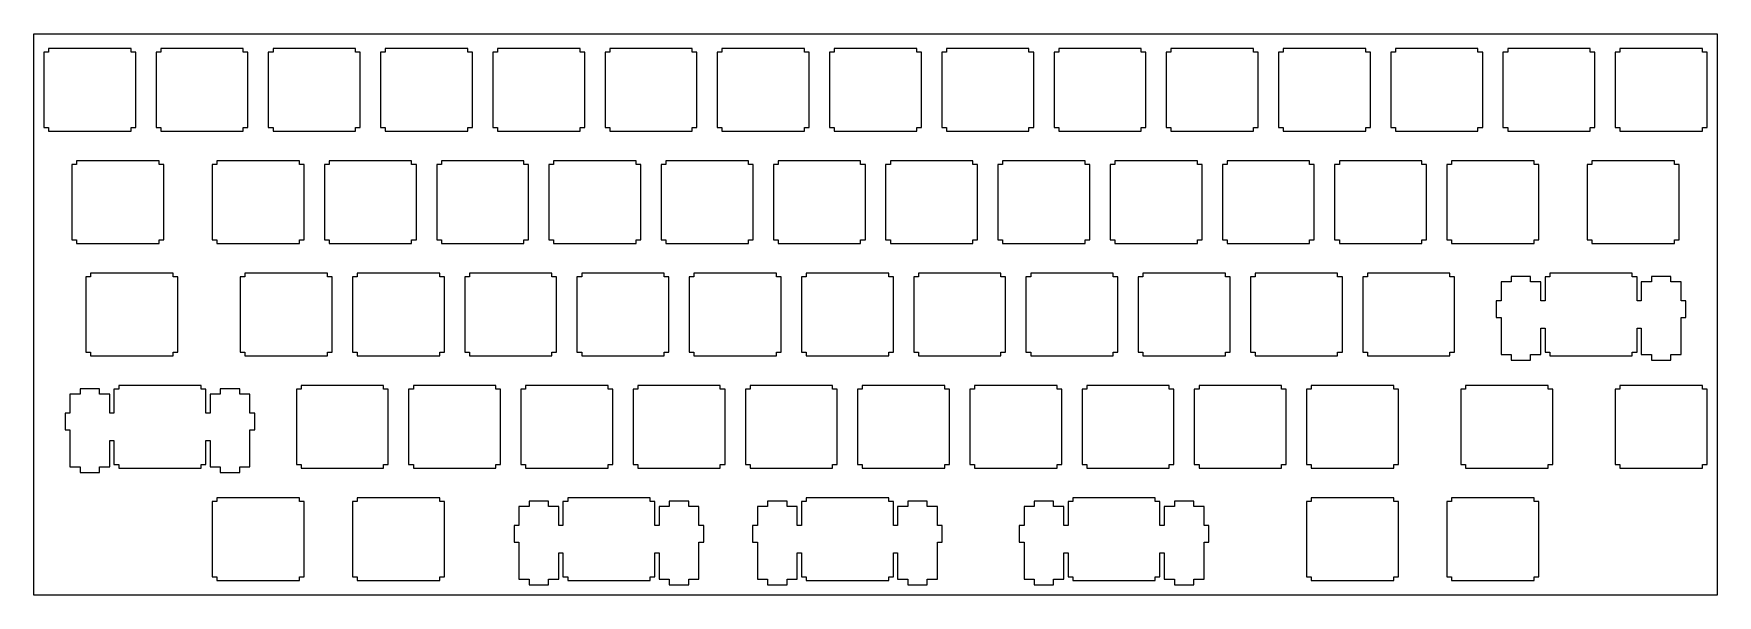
# Model space of a CAD drawing. Extents: x 0 to 286, y 0 to 96.
import ezdxf

# ---------------------------------------------------------------- set-up
doc = ezdxf.new("R2010")
doc.units = 0
doc.layers.get('0').update_dxf_attribs({"linetype": 'CONTINUOUS'})

msp = doc.modelspace()

# ---------------------------------------------------------------- linework, layer by layer
at = {"color": 0}
for p, q in [((0.09508, 95.5075), (285.845, 95.5075)), ((0.09508, 0.25769), (0.09508, 95.5075)), ((285.845, 95.5075), (285.845, 0.25769)), ((2.61965, 92.3837), (1.81901, 92.3837)), ((1.81901, 92.3837), (1.81901, 79.5831)), ((2.61965, 92.9831), (2.61965, 92.3837)), ((16.6192, 92.9831), (2.61965, 92.9831)), ((16.6192, 92.3837), (16.6192, 92.9831)), ((17.4198, 92.3837), (16.6192, 92.3837)), ((17.4198, 79.5831), (17.4198, 92.3837)), ((21.6697, 92.3837), (20.869, 92.3837)), ((20.869, 92.3837), (20.869, 79.5831)), ((21.6697, 92.9831), (21.6697, 92.3837)), ((35.669, 92.9831), (21.6697, 92.9831)), ((35.669, 92.3837), (35.669, 92.9831)), ((36.4698, 92.3837), (35.669, 92.3837)), ((36.4698, 79.5831), (36.4698, 92.3837)), ((40.7197, 92.3837), (39.9189, 92.3837)), ((39.9189, 92.3837), (39.9189, 79.5831)), ((40.7197, 92.9831), (40.7197, 92.3837)), ((54.719, 92.9831), (40.7197, 92.9831)), ((54.719, 92.3837), (54.719, 92.9831)), ((55.5198, 92.3837), (54.719, 92.3837)), ((55.5198, 79.5831), (55.5198, 92.3837)), ((59.7697, 92.3837), (58.9689, 92.3837)), ((58.9689, 92.3837), (58.9689, 79.5831)), ((59.7697, 92.9831), (59.7697, 92.3837)), ((73.769, 92.9831), (59.7697, 92.9831)), ((73.769, 92.3837), (73.769, 92.9831)), ((74.5698, 92.3837), (73.769, 92.3837)), ((74.5698, 79.5831), (74.5698, 92.3837)), ((78.8197, 92.3837), (78.0189, 92.3837)), ((78.0189, 92.3837), (78.0189, 79.5831)), ((78.8197, 92.9831), (78.8197, 92.3837)), ((92.819, 92.9831), (78.8197, 92.9831)), ((92.819, 92.3837), (92.819, 92.9831)), ((93.6184, 92.3837), (92.819, 92.3837)), ((93.6184, 79.5831), (93.6184, 92.3837)), ((97.8683, 92.3837), (97.0689, 92.3837)), ((97.0689, 92.3837), (97.0689, 79.5831)), ((97.8683, 92.9831), (97.8683, 92.3837)), ((111.869, 92.9831), (97.8683, 92.9831)), ((111.869, 92.3837), (111.869, 92.9831)), ((112.668, 92.3837), (111.869, 92.3837)), ((112.668, 79.5831), (112.668, 92.3837)), ((116.918, 92.3837), (116.119, 92.3837)), ((116.119, 92.3837), (116.119, 79.5831)), ((116.918, 92.9831), (116.918, 92.3837)), ((130.919, 92.9831), (116.918, 92.9831)), ((130.919, 92.3837), (130.919, 92.9831)), ((131.72, 92.3837), (130.919, 92.3837)), ((131.72, 79.5831), (131.72, 92.3837)), ((135.97, 92.3837), (135.169, 92.3837)), ((135.169, 92.3837), (135.169, 79.5831)), ((135.97, 92.9831), (135.97, 92.3837)), ((149.969, 92.9831), (135.97, 92.9831)), ((149.969, 92.3837), (149.969, 92.9831)), ((150.77, 92.3837), (149.969, 92.3837)), ((150.77, 79.5831), (150.77, 92.3837)), ((155.02, 92.3837), (154.219, 92.3837)), ((154.219, 92.3837), (154.219, 79.5831)), ((155.02, 92.9831), (155.02, 92.3837)), ((169.019, 92.9831), (155.02, 92.9831)), ((169.019, 92.3837), (169.019, 92.9831)), ((169.82, 92.3837), (169.019, 92.3837)), ((169.82, 79.5831), (169.82, 92.3837)), ((174.07, 92.3837), (173.269, 92.3837)), ((173.269, 92.3837), (173.269, 79.5831)), ((174.07, 92.9831), (174.07, 92.3837)), ((188.069, 92.9831), (174.07, 92.9831)), ((188.069, 92.3837), (188.069, 92.9831)), ((188.87, 92.3837), (188.069, 92.3837)), ((188.87, 79.5831), (188.87, 92.3837)), ((193.12, 92.3837), (192.319, 92.3837)), ((192.319, 92.3837), (192.319, 79.5831)), ((193.12, 92.9831), (193.12, 92.3837)), ((207.119, 92.9831), (193.12, 92.9831)), ((207.119, 92.3837), (207.119, 92.9831)), ((207.92, 92.3837), (207.119, 92.3837)), ((207.92, 79.5831), (207.92, 92.3837)), ((212.17, 92.3837), (211.369, 92.3837)), ((211.369, 92.3837), (211.369, 79.5831)), ((212.17, 92.9831), (212.17, 92.3837)), ((226.169, 92.9831), (212.17, 92.9831)), ((226.169, 92.3837), (226.169, 92.9831)), ((226.97, 92.3837), (226.169, 92.3837)), ((226.97, 79.5831), (226.97, 92.3837)), ((231.22, 92.3837), (230.419, 92.3837)), ((230.419, 92.3837), (230.419, 79.5831)), ((231.22, 92.9831), (231.22, 92.3837)), ((245.219, 92.9831), (231.22, 92.9831)), ((245.219, 92.3837), (245.219, 92.9831)), ((246.02, 92.3837), (245.219, 92.3837)), ((246.02, 79.5831), (246.02, 92.3837)), ((250.27, 92.3837), (249.469, 92.3837)), ((249.469, 92.3837), (249.469, 79.5831)), ((250.27, 92.9831), (250.27, 92.3837)), ((264.269, 92.9831), (250.27, 92.9831)), ((264.269, 92.3837), (264.269, 92.9831)), ((265.07, 92.3837), (264.269, 92.3837)), ((265.07, 79.5831), (265.07, 92.3837)), ((269.32, 92.3837), (268.519, 92.3837)), ((268.519, 92.3837), (268.519, 79.5831)), ((269.32, 92.9831), (269.32, 92.3837)), ((283.319, 92.9831), (269.32, 92.9831)), ((283.319, 92.3837), (283.319, 92.9831)), ((284.12, 92.3837), (283.319, 92.3837)), ((284.12, 79.5831), (284.12, 92.3837)), ((1.81901, 79.5831), (2.61965, 79.5831)), ((2.61965, 79.5831), (2.61965, 78.9838)), ((2.61965, 78.9838), (16.6192, 78.9838)), ((16.6192, 78.9838), (16.6192, 79.5831)), ((16.6192, 79.5831), (17.4198, 79.5831)), ((20.869, 79.5831), (21.6697, 79.5831)), ((21.6697, 79.5831), (21.6697, 78.9838)), ((21.6697, 78.9838), (35.669, 78.9838)), ((35.669, 78.9838), (35.669, 79.5831)), ((35.669, 79.5831), (36.4698, 79.5831)), ((39.9189, 79.5831), (40.7197, 79.5831)), ((40.7197, 79.5831), (40.7197, 78.9838)), ((40.7197, 78.9838), (54.719, 78.9838)), ((54.719, 78.9838), (54.719, 79.5831)), ((54.719, 79.5831), (55.5198, 79.5831)), ((58.9689, 79.5831), (59.7697, 79.5831)), ((59.7697, 79.5831), (59.7697, 78.9838)), ((59.7697, 78.9838), (73.769, 78.9838)), ((73.769, 78.9838), (73.769, 79.5831)), ((73.769, 79.5831), (74.5698, 79.5831)), ((78.0189, 79.5831), (78.8197, 79.5831)), ((78.8197, 79.5831), (78.8197, 78.9838)), ((78.8197, 78.9838), (92.819, 78.9838)), ((92.819, 78.9838), (92.819, 79.5831)), ((92.819, 79.5831), (93.6184, 79.5831)), ((97.0689, 79.5831), (97.8683, 79.5831)), ((97.8683, 79.5831), (97.8683, 78.9838)), ((97.8683, 78.9838), (111.869, 78.9838)), ((111.869, 78.9838), (111.869, 79.5831)), ((111.869, 79.5831), (112.668, 79.5831)), ((116.119, 79.5831), (116.918, 79.5831)), ((116.918, 79.5831), (116.918, 78.9838)), ((116.918, 78.9838), (130.919, 78.9838)), ((130.919, 78.9838), (130.919, 79.5831)), ((130.919, 79.5831), (131.72, 79.5831)), ((135.169, 79.5831), (135.97, 79.5831)), ((135.97, 79.5831), (135.97, 78.9838)), ((135.97, 78.9838), (149.969, 78.9838)), ((149.969, 78.9838), (149.969, 79.5831)), ((149.969, 79.5831), (150.77, 79.5831)), ((154.219, 79.5831), (155.02, 79.5831)), ((155.02, 79.5831), (155.02, 78.9838)), ((155.02, 78.9838), (169.019, 78.9838)), ((169.019, 78.9838), (169.019, 79.5831)), ((169.019, 79.5831), (169.82, 79.5831)), ((173.269, 79.5831), (174.07, 79.5831)), ((174.07, 79.5831), (174.07, 78.9838)), ((174.07, 78.9838), (188.069, 78.9838)), ((188.069, 78.9838), (188.069, 79.5831)), ((188.069, 79.5831), (188.87, 79.5831)), ((192.319, 79.5831), (193.12, 79.5831)), ((193.12, 79.5831), (193.12, 78.9838)), ((193.12, 78.9838), (207.119, 78.9838)), ((207.119, 78.9838), (207.119, 79.5831)), ((207.119, 79.5831), (207.92, 79.5831)), ((211.369, 79.5831), (212.17, 79.5831)), ((212.17, 79.5831), (212.17, 78.9838)), ((212.17, 78.9838), (226.169, 78.9838)), ((226.169, 78.9838), (226.169, 79.5831)), ((226.169, 79.5831), (226.97, 79.5831)), ((230.419, 79.5831), (231.22, 79.5831)), ((231.22, 79.5831), (231.22, 78.9838)), ((231.22, 78.9838), (245.219, 78.9838)), ((245.219, 78.9838), (245.219, 79.5831)), ((245.219, 79.5831), (246.02, 79.5831)), ((249.469, 79.5831), (250.27, 79.5831)), ((250.27, 79.5831), (250.27, 78.9838)), ((250.27, 78.9838), (264.269, 78.9838)), ((264.269, 78.9838), (264.269, 79.5831)), ((264.269, 79.5831), (265.07, 79.5831)), ((268.519, 79.5831), (269.32, 79.5831)), ((269.32, 79.5831), (269.32, 78.9838)), ((269.32, 78.9838), (283.319, 78.9838)), ((283.319, 78.9838), (283.319, 79.5831)), ((283.319, 79.5831), (284.12, 79.5831)), ((7.38216, 73.3337), (6.58153, 73.3337)), ((6.58153, 73.3337), (6.58153, 60.5331)), ((7.38216, 73.9331), (7.38216, 73.3337)), ((21.3817, 73.9331), (7.38216, 73.9331)), ((21.3817, 73.3337), (21.3817, 73.9331)), ((22.1809, 73.3337), (21.3817, 73.3337)), ((22.1809, 60.5331), (22.1809, 73.3337)), ((31.1947, 73.3337), (30.394, 73.3337)), ((30.394, 73.3337), (30.394, 60.5331)), ((31.1947, 73.9331), (31.1947, 73.3337)), ((45.194, 73.9331), (31.1947, 73.9331)), ((45.194, 73.3337), (45.194, 73.9331)), ((45.9948, 73.3337), (45.194, 73.3337)), ((45.9948, 60.5331), (45.9948, 73.3337)), ((50.2447, 73.3337), (49.4439, 73.3337)), ((49.4439, 73.3337), (49.4439, 60.5331)), ((50.2447, 73.9331), (50.2447, 73.3337)), ((64.244, 73.9331), (50.2447, 73.9331)), ((64.244, 73.3337), (64.244, 73.9331)), ((65.0448, 73.3337), (64.244, 73.3337)), ((65.0448, 60.5331), (65.0448, 73.3337)), ((69.2947, 73.3337), (68.4939, 73.3337)), ((68.4939, 73.3337), (68.4939, 60.5331)), ((69.2947, 73.9331), (69.2947, 73.3337)), ((83.294, 73.9331), (69.2947, 73.9331)), ((83.294, 73.3337), (83.294, 73.9331)), ((84.0948, 73.3337), (83.294, 73.3337)), ((84.0948, 60.5331), (84.0948, 73.3337)), ((88.3447, 73.3337), (87.5439, 73.3337)), ((87.5439, 73.3337), (87.5439, 60.5331)), ((88.3447, 73.9331), (88.3447, 73.3337)), ((102.344, 73.9331), (88.3447, 73.9331)), ((102.344, 73.3337), (102.344, 73.9331)), ((103.145, 73.3337), (102.344, 73.3337)), ((103.145, 60.5331), (103.145, 73.3337)), ((107.395, 73.3337), (106.594, 73.3337)), ((106.594, 73.3337), (106.594, 60.5331)), ((107.395, 73.9331), (107.395, 73.3337)), ((121.394, 73.9331), (107.395, 73.9331)), ((121.394, 73.3337), (121.394, 73.9331)), ((122.195, 73.3337), (121.394, 73.3337)), ((122.195, 60.5331), (122.195, 73.3337)), ((126.445, 73.3337), (125.644, 73.3337)), ((125.644, 73.3337), (125.644, 60.5331)), ((126.445, 73.9331), (126.445, 73.3337)), ((140.444, 73.9331), (126.445, 73.9331)), ((140.444, 73.3337), (140.444, 73.9331)), ((141.245, 73.3337), (140.444, 73.3337)), ((141.245, 60.5331), (141.245, 73.3337)), ((145.495, 73.3337), (144.694, 73.3337)), ((144.694, 73.3337), (144.694, 60.5331)), ((145.495, 73.9331), (145.495, 73.3337)), ((159.494, 73.9331), (145.495, 73.9331)), ((159.494, 73.3337), (159.494, 73.9331)), ((160.295, 73.3337), (159.494, 73.3337)), ((160.295, 60.5331), (160.295, 73.3337)), ((164.545, 73.3337), (163.744, 73.3337)), ((163.744, 73.3337), (163.744, 60.5331)), ((164.545, 73.9331), (164.545, 73.3337)), ((178.544, 73.9331), (164.545, 73.9331)), ((178.544, 73.3337), (178.544, 73.9331)), ((179.345, 73.3337), (178.544, 73.3337)), ((179.345, 60.5331), (179.345, 73.3337)), ((183.595, 73.3337), (182.794, 73.3337)), ((182.794, 73.3337), (182.794, 60.5331)), ((183.595, 73.9331), (183.595, 73.3337)), ((197.594, 73.9331), (183.595, 73.9331)), ((197.594, 73.3337), (197.594, 73.9331)), ((198.395, 73.3337), (197.594, 73.3337)), ((198.395, 60.5331), (198.395, 73.3337)), ((202.645, 73.3337), (201.844, 73.3337)), ((201.844, 73.3337), (201.844, 60.5331)), ((202.645, 73.9331), (202.645, 73.3337)), ((216.644, 73.9331), (202.645, 73.9331)), ((216.644, 73.3337), (216.644, 73.9331)), ((217.445, 73.3337), (216.644, 73.3337)), ((217.445, 60.5331), (217.445, 73.3337)), ((221.695, 73.3337), (220.894, 73.3337)), ((220.894, 73.3337), (220.894, 60.5331)), ((221.695, 73.9331), (221.695, 73.3337)), ((235.694, 73.9331), (221.695, 73.9331)), ((235.694, 73.3337), (235.694, 73.9331)), ((236.495, 73.3337), (235.694, 73.3337)), ((236.495, 60.5331), (236.495, 73.3337)), ((240.745, 73.3337), (239.944, 73.3337)), ((239.944, 73.3337), (239.944, 60.5331)), ((240.745, 73.9331), (240.745, 73.3337)), ((254.744, 73.9331), (240.745, 73.9331)), ((254.744, 73.3337), (254.744, 73.9331)), ((255.545, 73.3337), (254.744, 73.3337)), ((255.545, 60.5331), (255.545, 73.3337)), ((264.557, 73.3337), (263.756, 73.3337)), ((263.756, 73.3337), (263.756, 60.5331)), ((264.557, 73.9331), (264.557, 73.3337)), ((278.557, 73.9331), (264.557, 73.9331)), ((278.557, 73.3337), (278.557, 73.9331)), ((279.356, 73.3337), (278.557, 73.3337)), ((279.356, 60.5331), (279.356, 73.3337)), ((6.58153, 60.5331), (7.38216, 60.5331)), ((7.38216, 60.5331), (7.38216, 59.9338)), ((21.3817, 59.9338), (21.3817, 60.5331)), ((21.3817, 60.5331), (22.1809, 60.5331)), ((30.394, 60.5331), (31.1947, 60.5331)), ((31.1947, 60.5331), (31.1947, 59.9338)), ((45.194, 59.9338), (45.194, 60.5331)), ((45.194, 60.5331), (45.9948, 60.5331)), ((49.4439, 60.5331), (50.2447, 60.5331)), ((50.2447, 60.5331), (50.2447, 59.9338)), ((64.244, 59.9338), (64.244, 60.5331)), ((64.244, 60.5331), (65.0448, 60.5331)), ((68.4939, 60.5331), (69.2947, 60.5331)), ((69.2947, 60.5331), (69.2947, 59.9338)), ((83.294, 59.9338), (83.294, 60.5331)), ((83.294, 60.5331), (84.0948, 60.5331)), ((87.5439, 60.5331), (88.3447, 60.5331)), ((88.3447, 60.5331), (88.3447, 59.9338)), ((102.344, 59.9338), (102.344, 60.5331)), ((102.344, 60.5331), (103.145, 60.5331)), ((106.594, 60.5331), (107.395, 60.5331)), ((107.395, 60.5331), (107.395, 59.9338)), ((121.394, 59.9338), (121.394, 60.5331)), ((121.394, 60.5331), (122.195, 60.5331)), ((125.644, 60.5331), (126.445, 60.5331)), ((126.445, 60.5331), (126.445, 59.9338)), ((140.444, 59.9338), (140.444, 60.5331)), ((140.444, 60.5331), (141.245, 60.5331)), ((144.694, 60.5331), (145.495, 60.5331)), ((145.495, 60.5331), (145.495, 59.9338)), ((159.494, 59.9338), (159.494, 60.5331)), ((159.494, 60.5331), (160.295, 60.5331)), ((163.744, 60.5331), (164.545, 60.5331)), ((164.545, 60.5331), (164.545, 59.9338)), ((178.544, 59.9338), (178.544, 60.5331)), ((178.544, 60.5331), (179.345, 60.5331)), ((182.794, 60.5331), (183.595, 60.5331)), ((183.595, 60.5331), (183.595, 59.9338)), ((197.594, 59.9338), (197.594, 60.5331)), ((197.594, 60.5331), (198.395, 60.5331)), ((201.844, 60.5331), (202.645, 60.5331)), ((202.645, 60.5331), (202.645, 59.9338)), ((216.644, 59.9338), (216.644, 60.5331)), ((216.644, 60.5331), (217.445, 60.5331)), ((220.894, 60.5331), (221.695, 60.5331)), ((221.695, 60.5331), (221.695, 59.9338)), ((235.694, 59.9338), (235.694, 60.5331)), ((235.694, 60.5331), (236.495, 60.5331)), ((239.944, 60.5331), (240.745, 60.5331)), ((240.745, 60.5331), (240.745, 59.9338)), ((254.744, 59.9338), (254.744, 60.5331)), ((254.744, 60.5331), (255.545, 60.5331)), ((263.756, 60.5331), (264.557, 60.5331)), ((264.557, 60.5331), (264.557, 59.9338)), ((278.557, 59.9338), (278.557, 60.5331)), ((278.557, 60.5331), (279.356, 60.5331)), ((7.38216, 59.9338), (21.3817, 59.9338)), ((31.1947, 59.9338), (45.194, 59.9338)), ((50.2447, 59.9338), (64.244, 59.9338)), ((69.2947, 59.9338), (83.294, 59.9338)), ((88.3447, 59.9338), (102.344, 59.9338)), ((107.395, 59.9338), (121.394, 59.9338)), ((126.445, 59.9338), (140.444, 59.9338)), ((145.495, 59.9338), (159.494, 59.9338)), ((164.545, 59.9338), (178.544, 59.9338)), ((183.595, 59.9338), (197.594, 59.9338)), ((202.645, 59.9338), (216.644, 59.9338)), ((221.695, 59.9338), (235.694, 59.9338)), ((240.745, 59.9338), (254.744, 59.9338)), ((264.557, 59.9338), (278.557, 59.9338)), ((9.76203, 54.8831), (9.76203, 54.2837)), ((23.7629, 54.8831), (9.76203, 54.8831)), ((23.7629, 54.2837), (23.7629, 54.8831)), ((35.9572, 54.8831), (35.9572, 54.2837)), ((49.9565, 54.8831), (35.9572, 54.8831)), ((49.9565, 54.2837), (49.9565, 54.8831)), ((55.0072, 54.8831), (55.0072, 54.2837)), ((69.0065, 54.8831), (55.0072, 54.8831)), ((69.0065, 54.2837), (69.0065, 54.8831)), ((74.0572, 54.8831), (74.0572, 54.2837)), ((88.0565, 54.8831), (74.0572, 54.8831)), ((88.0565, 54.2837), (88.0565, 54.8831)), ((93.1072, 54.8831), (93.1072, 54.2837)), ((107.107, 54.8831), (93.1072, 54.8831)), ((107.107, 54.2837), (107.107, 54.8831)), ((112.157, 54.8831), (112.157, 54.2837)), ((126.157, 54.8831), (112.157, 54.8831)), ((126.157, 54.2837), (126.157, 54.8831)), ((131.207, 54.8831), (131.207, 54.2837)), ((145.207, 54.8831), (131.207, 54.8831)), ((145.207, 54.2837), (145.207, 54.8831)), ((150.257, 54.8831), (150.257, 54.2837)), ((164.257, 54.8831), (150.257, 54.8831)), ((164.257, 54.2837), (164.257, 54.8831)), ((169.307, 54.8831), (169.307, 54.2837)), ((183.307, 54.8831), (169.307, 54.8831)), ((183.307, 54.2837), (183.307, 54.8831)), ((188.357, 54.8831), (188.357, 54.2837)), ((202.357, 54.8831), (188.357, 54.8831)), ((202.357, 54.2837), (202.357, 54.8831)), ((207.407, 54.8831), (207.407, 54.2837)), ((221.407, 54.8831), (207.407, 54.8831)), ((221.407, 54.2837), (221.407, 54.8831)), ((226.457, 54.8831), (226.457, 54.2837)), ((240.457, 54.8831), (226.457, 54.8831)), ((240.457, 54.2837), (240.457, 54.8831)), ((254.161, 54.3334), (250.862, 54.3334)), ((250.862, 54.3334), (250.862, 53.4127)), ((254.161, 53.4127), (254.161, 54.3334)), ((257.412, 54.8831), (257.412, 54.2837)), ((271.413, 54.8831), (257.412, 54.8831)), ((271.413, 54.2837), (271.413, 54.8831)), ((277.963, 54.3334), (274.662, 54.3334)), ((274.662, 54.3334), (274.662, 53.4127)), ((277.963, 53.4127), (277.963, 54.3334)), ((9.76203, 54.2837), (8.96278, 54.2837)), ((8.96278, 54.2837), (8.96278, 41.4831)), ((24.5622, 54.2837), (23.7629, 54.2837)), ((24.5622, 41.4831), (24.5622, 54.2837)), ((35.9572, 54.2837), (35.1565, 54.2837)), ((35.1565, 54.2837), (35.1565, 41.4831)), ((50.7559, 54.2837), (49.9565, 54.2837)), ((50.7559, 41.4831), (50.7559, 54.2837)), ((55.0072, 54.2837), (54.2064, 54.2837)), ((54.2064, 54.2837), (54.2064, 41.4831)), ((69.8059, 54.2837), (69.0065, 54.2837)), ((69.8059, 41.4831), (69.8059, 54.2837)), ((74.0572, 54.2837), (73.2564, 54.2837)), ((73.2564, 54.2837), (73.2564, 41.4831)), ((88.8559, 54.2837), (88.0565, 54.2837)), ((88.8559, 41.4831), (88.8559, 54.2837)), ((93.1072, 54.2837), (92.3064, 54.2837)), ((92.3064, 54.2837), (92.3064, 41.4831)), ((107.906, 54.2837), (107.107, 54.2837)), ((107.906, 41.4831), (107.906, 54.2837)), ((112.157, 54.2837), (111.356, 54.2837)), ((111.356, 54.2837), (111.356, 41.4831)), ((126.956, 54.2837), (126.157, 54.2837)), ((126.956, 41.4831), (126.956, 54.2837)), ((131.207, 54.2837), (130.406, 54.2837)), ((130.406, 54.2837), (130.406, 41.4831)), ((146.006, 54.2837), (145.207, 54.2837)), ((146.006, 41.4831), (146.006, 54.2837)), ((150.257, 54.2837), (149.456, 54.2837)), ((149.456, 54.2837), (149.456, 41.4831)), ((165.056, 54.2837), (164.257, 54.2837)), ((165.056, 41.4831), (165.056, 54.2837)), ((169.307, 54.2837), (168.506, 54.2837)), ((168.506, 54.2837), (168.506, 41.4831)), ((184.106, 54.2837), (183.307, 54.2837)), ((184.106, 41.4831), (184.106, 54.2837)), ((188.357, 54.2837), (187.556, 54.2837)), ((187.556, 54.2837), (187.556, 41.4831)), ((203.156, 54.2837), (202.357, 54.2837)), ((203.156, 41.4831), (203.156, 54.2837)), ((207.407, 54.2837), (206.606, 54.2837)), ((206.606, 54.2837), (206.606, 41.4831)), ((222.206, 54.2837), (221.407, 54.2837)), ((222.206, 41.4831), (222.206, 54.2837)), ((226.457, 54.2837), (225.656, 54.2837)), ((225.656, 54.2837), (225.656, 41.4831)), ((241.256, 54.2837), (240.457, 54.2837)), ((241.256, 41.4831), (241.256, 54.2837)), ((250.862, 53.4127), (249.137, 53.4127)), ((249.137, 53.4127), (249.137, 50.1826)), ((255.888, 53.4127), (254.161, 53.4127)), ((255.888, 50.1826), (255.888, 53.4127)), ((257.412, 54.2837), (256.611, 54.2837)), ((256.611, 54.2837), (256.611, 50.1826)), ((272.212, 54.2837), (271.413, 54.2837)), ((272.212, 50.1826), (272.212, 54.2837)), ((274.662, 53.4127), (272.937, 53.4127)), ((272.937, 53.4127), (272.937, 50.1826)), ((279.688, 53.4127), (277.963, 53.4127)), ((279.688, 50.1826), (279.688, 53.4127)), ((249.137, 50.1826), (248.313, 50.1826)), ((248.313, 50.1826), (248.313, 47.3837)), ((256.611, 50.1826), (255.888, 50.1826)), ((272.937, 50.1826), (272.212, 50.1826)), ((280.512, 50.1826), (279.688, 50.1826)), ((280.512, 47.3837), (280.512, 50.1826)), ((248.313, 47.3837), (249.137, 47.3837)), ((249.137, 47.3837), (249.137, 41.1138)), ((279.688, 41.1138), (279.688, 47.3837)), ((279.688, 47.3837), (280.512, 47.3837)), ((255.888, 41.1138), (255.888, 45.5828)), ((255.888, 45.5828), (256.611, 45.5828)), ((256.611, 45.5828), (256.611, 41.4831)), ((272.212, 41.4831), (272.212, 45.5828)), ((272.212, 45.5828), (272.937, 45.5828)), ((272.937, 45.5828), (272.937, 41.1138)), ((8.96278, 41.4831), (9.76203, 41.4831)), ((9.76203, 41.4831), (9.76203, 40.8838)), ((9.76203, 40.8838), (23.7629, 40.8838)), ((23.7629, 40.8838), (23.7629, 41.4831)), ((23.7629, 41.4831), (24.5622, 41.4831)), ((35.1565, 41.4831), (35.9572, 41.4831)), ((35.9572, 41.4831), (35.9572, 40.8838)), ((35.9572, 40.8838), (49.9565, 40.8838)), ((49.9565, 40.8838), (49.9565, 41.4831)), ((49.9565, 41.4831), (50.7559, 41.4831)), ((54.2064, 41.4831), (55.0072, 41.4831)), ((55.0072, 41.4831), (55.0072, 40.8838)), ((55.0072, 40.8838), (69.0065, 40.8838)), ((69.0065, 40.8838), (69.0065, 41.4831)), ((69.0065, 41.4831), (69.8059, 41.4831)), ((73.2564, 41.4831), (74.0572, 41.4831)), ((74.0572, 41.4831), (74.0572, 40.8838)), ((74.0572, 40.8838), (88.0565, 40.8838)), ((88.0565, 40.8838), (88.0565, 41.4831)), ((88.0565, 41.4831), (88.8559, 41.4831)), ((92.3064, 41.4831), (93.1072, 41.4831)), ((93.1072, 41.4831), (93.1072, 40.8838)), ((93.1072, 40.8838), (107.107, 40.8838)), ((107.107, 40.8838), (107.107, 41.4831)), ((107.107, 41.4831), (107.906, 41.4831)), ((111.356, 41.4831), (112.157, 41.4831)), ((112.157, 41.4831), (112.157, 40.8838)), ((112.157, 40.8838), (126.157, 40.8838)), ((126.157, 40.8838), (126.157, 41.4831)), ((126.157, 41.4831), (126.956, 41.4831)), ((130.406, 41.4831), (131.207, 41.4831)), ((131.207, 41.4831), (131.207, 40.8838)), ((131.207, 40.8838), (145.207, 40.8838)), ((145.207, 40.8838), (145.207, 41.4831)), ((145.207, 41.4831), (146.006, 41.4831)), ((149.456, 41.4831), (150.257, 41.4831)), ((150.257, 41.4831), (150.257, 40.8838)), ((150.257, 40.8838), (164.257, 40.8838)), ((164.257, 40.8838), (164.257, 41.4831)), ((164.257, 41.4831), (165.056, 41.4831)), ((168.506, 41.4831), (169.307, 41.4831)), ((169.307, 41.4831), (169.307, 40.8838)), ((169.307, 40.8838), (183.307, 40.8838)), ((183.307, 40.8838), (183.307, 41.4831)), ((183.307, 41.4831), (184.106, 41.4831)), ((187.556, 41.4831), (188.357, 41.4831)), ((188.357, 41.4831), (188.357, 40.8838)), ((188.357, 40.8838), (202.357, 40.8838)), ((202.357, 40.8838), (202.357, 41.4831)), ((202.357, 41.4831), (203.156, 41.4831)), ((206.606, 41.4831), (207.407, 41.4831)), ((207.407, 41.4831), (207.407, 40.8838)), ((207.407, 40.8838), (221.407, 40.8838)), ((221.407, 40.8838), (221.407, 41.4831)), ((221.407, 41.4831), (222.206, 41.4831)), ((225.656, 41.4831), (226.457, 41.4831)), ((226.457, 41.4831), (226.457, 40.8838)), ((226.457, 40.8838), (240.457, 40.8838)), ((240.457, 40.8838), (240.457, 41.4831)), ((240.457, 41.4831), (241.256, 41.4831)), ((249.137, 41.1138), (250.862, 41.1138)), ((250.862, 41.1138), (250.862, 40.1327)), ((250.862, 40.1327), (254.161, 40.1327)), ((254.161, 40.1327), (254.161, 41.1138)), ((254.161, 41.1138), (255.888, 41.1138)), ((256.611, 41.4831), (257.412, 41.4831)), ((257.412, 41.4831), (257.412, 40.8838)), ((257.412, 40.8838), (271.413, 40.8838)), ((271.413, 40.8838), (271.413, 41.4831)), ((271.413, 41.4831), (272.212, 41.4831)), ((272.937, 41.1138), (274.662, 41.1138)), ((274.662, 41.1138), (274.662, 40.1327)), ((274.662, 40.1327), (277.963, 40.1327)), ((277.963, 40.1327), (277.963, 41.1138)), ((277.963, 41.1138), (279.688, 41.1138)), ((7.97609, 34.3628), (6.2508, 34.3628)), ((6.2508, 34.3628), (6.2508, 31.1326)), ((11.2751, 35.2848), (7.97609, 35.2848)), ((7.97609, 35.2848), (7.97609, 34.3628)), ((11.2751, 34.3628), (11.2751, 35.2848)), ((13.0004, 34.3628), (11.2751, 34.3628)), ((13.0004, 31.1326), (13.0004, 34.3628)), ((14.5259, 35.2337), (13.7253, 35.2337)), ((13.7253, 35.2337), (13.7253, 31.1326)), ((14.5259, 35.833), (14.5259, 35.2337)), ((28.5254, 35.833), (14.5259, 35.833)), ((28.5254, 35.2337), (28.5254, 35.833)), ((29.326, 35.2337), (28.5254, 35.2337)), ((29.326, 31.1326), (29.326, 35.2337)), ((31.7748, 34.3628), (30.0509, 34.3628)), ((30.0509, 34.3628), (30.0509, 31.1326)), ((35.0752, 35.2848), (31.7748, 35.2848)), ((31.7748, 35.2848), (31.7748, 34.3628)), ((35.0752, 34.3628), (35.0752, 35.2848)), ((36.8004, 34.3628), (35.0752, 34.3628)), ((36.8004, 31.1326), (36.8004, 34.3628)), ((45.4822, 35.2337), (44.6814, 35.2337)), ((44.6814, 35.2337), (44.6814, 22.4331)), ((45.4822, 35.833), (45.4822, 35.2337)), ((59.4815, 35.833), (45.4822, 35.833)), ((59.4815, 35.2337), (59.4815, 35.833)), ((60.2809, 35.2337), (59.4815, 35.2337)), ((60.2809, 22.4331), (60.2809, 35.2337)), ((64.5322, 35.2337), (63.7314, 35.2337)), ((63.7314, 35.2337), (63.7314, 22.4331)), ((64.5322, 35.833), (64.5322, 35.2337)), ((78.5315, 35.833), (64.5322, 35.833)), ((78.5315, 35.2337), (78.5315, 35.833)), ((79.3309, 35.2337), (78.5315, 35.2337)), ((79.3309, 22.4331), (79.3309, 35.2337)), ((83.5822, 35.2337), (82.7814, 35.2337)), ((82.7814, 35.2337), (82.7814, 22.4331)), ((83.5822, 35.833), (83.5822, 35.2337)), ((97.5815, 35.833), (83.5822, 35.833)), ((97.5815, 35.2337), (97.5815, 35.833)), ((98.3809, 35.2337), (97.5815, 35.2337)), ((98.3809, 22.4331), (98.3809, 35.2337)), ((102.632, 35.2337), (101.831, 35.2337)), ((101.831, 35.2337), (101.831, 22.4331)), ((102.632, 35.833), (102.632, 35.2337)), ((116.632, 35.833), (102.632, 35.833)), ((116.632, 35.2337), (116.632, 35.833)), ((117.431, 35.2337), (116.632, 35.2337)), ((117.431, 22.4331), (117.431, 35.2337)), ((121.682, 35.2337), (120.881, 35.2337)), ((120.881, 35.2337), (120.881, 22.4331)), ((121.682, 35.833), (121.682, 35.2337)), ((135.682, 35.833), (121.682, 35.833)), ((135.682, 35.2337), (135.682, 35.833)), ((136.481, 35.2337), (135.682, 35.2337)), ((136.481, 22.4331), (136.481, 35.2337)), ((140.732, 35.2337), (139.931, 35.2337)), ((139.931, 35.2337), (139.931, 22.4331)), ((140.732, 35.833), (140.732, 35.2337)), ((154.732, 35.833), (140.732, 35.833)), ((154.732, 35.2337), (154.732, 35.833)), ((155.531, 35.2337), (154.732, 35.2337)), ((155.531, 22.4331), (155.531, 35.2337)), ((159.782, 35.2337), (158.981, 35.2337)), ((158.981, 35.2337), (158.981, 22.4331)), ((159.782, 35.833), (159.782, 35.2337)), ((173.782, 35.833), (159.782, 35.833)), ((173.782, 35.2337), (173.782, 35.833)), ((174.581, 35.2337), (173.782, 35.2337)), ((174.581, 22.4331), (174.581, 35.2337)), ((178.832, 35.2337), (178.031, 35.2337)), ((178.031, 35.2337), (178.031, 22.4331)), ((178.832, 35.833), (178.832, 35.2337)), ((192.832, 35.833), (178.832, 35.833)), ((192.832, 35.2337), (192.832, 35.833)), ((193.631, 35.2337), (192.832, 35.2337)), ((193.631, 22.4331), (193.631, 35.2337)), ((197.882, 35.2337), (197.081, 35.2337)), ((197.081, 35.2337), (197.081, 22.4331)), ((197.882, 35.833), (197.882, 35.2337)), ((211.882, 35.833), (197.882, 35.833)), ((211.882, 35.2337), (211.882, 35.833)), ((212.681, 35.2337), (211.882, 35.2337)), ((212.681, 22.4331), (212.681, 35.2337)), ((216.932, 35.2337), (216.131, 35.2337)), ((216.131, 35.2337), (216.131, 22.4331)), ((216.932, 35.833), (216.932, 35.2337)), ((230.932, 35.833), (216.932, 35.833)), ((230.932, 35.2337), (230.932, 35.833)), ((231.731, 35.2337), (230.932, 35.2337)), ((231.731, 22.4331), (231.731, 35.2337)), ((243.126, 35.2337), (242.325, 35.2337)), ((242.325, 35.2337), (242.325, 22.4331)), ((243.126, 35.833), (243.126, 35.2337)), ((257.125, 35.833), (243.126, 35.833)), ((257.125, 35.2337), (257.125, 35.833)), ((257.926, 35.2337), (257.125, 35.2337)), ((257.926, 22.4331), (257.926, 35.2337)), ((269.32, 35.2337), (268.519, 35.2337)), ((268.519, 35.2337), (268.519, 22.4331)), ((269.32, 35.833), (269.32, 35.2337)), ((283.319, 35.833), (269.32, 35.833)), ((283.319, 35.2337), (283.319, 35.833)), ((284.12, 35.2337), (283.319, 35.2337)), ((284.12, 22.4331), (284.12, 35.2337)), ((6.2508, 31.1326), (5.42533, 31.1326)), ((5.42533, 31.1326), (5.42533, 28.3338)), ((13.7253, 31.1326), (13.0004, 31.1326)), ((30.0509, 31.1326), (29.326, 31.1326)), ((37.6259, 31.1326), (36.8004, 31.1326)), ((37.6259, 28.3338), (37.6259, 31.1326)), ((5.42533, 28.3338), (6.2508, 28.3338)), ((6.2508, 28.3338), (6.2508, 22.0638)), ((13.0004, 22.0638), (13.0004, 26.5327)), ((13.0004, 26.5327), (13.7253, 26.5327)), ((13.7253, 26.5327), (13.7253, 22.4331)), ((29.326, 22.4331), (29.326, 26.5327)), ((29.326, 26.5327), (30.0509, 26.5327)), ((30.0509, 26.5327), (30.0509, 22.0638)), ((36.8004, 22.0638), (36.8004, 28.3338)), ((36.8004, 28.3338), (37.6259, 28.3338)), ((6.2508, 22.0638), (7.97609, 22.0638)), ((7.97609, 22.0638), (7.97609, 21.0826)), ((7.97609, 21.0826), (11.2751, 21.0826)), ((11.2751, 21.0826), (11.2751, 22.0638)), ((11.2751, 22.0638), (13.0004, 22.0638)), ((13.7253, 22.4331), (14.5259, 22.4331)), ((14.5259, 22.4331), (14.5259, 21.8336)), ((14.5259, 21.8336), (28.5254, 21.8336)), ((28.5254, 21.8336), (28.5254, 22.4331)), ((28.5254, 22.4331), (29.326, 22.4331)), ((30.0509, 22.0638), (31.7748, 22.0638)), ((31.7748, 22.0638), (31.7748, 21.0826)), ((31.7748, 21.0826), (35.0752, 21.0826)), ((35.0752, 21.0826), (35.0752, 22.0638)), ((35.0752, 22.0638), (36.8004, 22.0638)), ((44.6814, 22.4331), (45.4822, 22.4331)), ((45.4822, 22.4331), (45.4822, 21.8336)), ((45.4822, 21.8336), (59.4815, 21.8336)), ((59.4815, 21.8336), (59.4815, 22.4331)), ((59.4815, 22.4331), (60.2809, 22.4331)), ((63.7314, 22.4331), (64.5322, 22.4331)), ((64.5322, 22.4331), (64.5322, 21.8336)), ((64.5322, 21.8336), (78.5315, 21.8336)), ((78.5315, 21.8336), (78.5315, 22.4331)), ((78.5315, 22.4331), (79.3309, 22.4331)), ((82.7814, 22.4331), (83.5822, 22.4331)), ((83.5822, 22.4331), (83.5822, 21.8336)), ((83.5822, 21.8336), (97.5815, 21.8336)), ((97.5815, 21.8336), (97.5815, 22.4331)), ((97.5815, 22.4331), (98.3809, 22.4331)), ((101.831, 22.4331), (102.632, 22.4331)), ((102.632, 22.4331), (102.632, 21.8336)), ((102.632, 21.8336), (116.632, 21.8336)), ((116.632, 21.8336), (116.632, 22.4331)), ((116.632, 22.4331), (117.431, 22.4331)), ((120.881, 22.4331), (121.682, 22.4331)), ((121.682, 22.4331), (121.682, 21.8336)), ((121.682, 21.8336), (135.682, 21.8336)), ((135.682, 21.8336), (135.682, 22.4331)), ((135.682, 22.4331), (136.481, 22.4331)), ((139.931, 22.4331), (140.732, 22.4331)), ((140.732, 22.4331), (140.732, 21.8336)), ((140.732, 21.8336), (154.732, 21.8336)), ((154.732, 21.8336), (154.732, 22.4331)), ((154.732, 22.4331), (155.531, 22.4331)), ((158.981, 22.4331), (159.782, 22.4331)), ((159.782, 22.4331), (159.782, 21.8336)), ((159.782, 21.8336), (173.782, 21.8336)), ((173.782, 21.8336), (173.782, 22.4331)), ((173.782, 22.4331), (174.581, 22.4331)), ((178.031, 22.4331), (178.832, 22.4331)), ((178.832, 22.4331), (178.832, 21.8336)), ((178.832, 21.8336), (192.832, 21.8336)), ((192.832, 21.8336), (192.832, 22.4331)), ((192.832, 22.4331), (193.631, 22.4331)), ((197.081, 22.4331), (197.882, 22.4331)), ((197.882, 22.4331), (197.882, 21.8336)), ((197.882, 21.8336), (211.882, 21.8336)), ((211.882, 21.8336), (211.882, 22.4331)), ((211.882, 22.4331), (212.681, 22.4331)), ((216.131, 22.4331), (216.932, 22.4331)), ((216.932, 22.4331), (216.932, 21.8336)), ((216.932, 21.8336), (230.932, 21.8336)), ((230.932, 21.8336), (230.932, 22.4331)), ((230.932, 22.4331), (231.731, 22.4331)), ((242.325, 22.4331), (243.126, 22.4331)), ((243.126, 22.4331), (243.126, 21.8336)), ((243.126, 21.8336), (257.125, 21.8336)), ((257.125, 21.8336), (257.125, 22.4331)), ((257.125, 22.4331), (257.926, 22.4331)), ((268.519, 22.4331), (269.32, 22.4331)), ((269.32, 22.4331), (269.32, 21.8336)), ((269.32, 21.8336), (283.319, 21.8336)), ((283.319, 21.8336), (283.319, 22.4331)), ((283.319, 22.4331), (284.12, 22.4331)), ((31.1947, 16.1837), (30.394, 16.1837)), ((30.394, 16.1837), (30.394, 3.38308)), ((31.1947, 16.7831), (31.1947, 16.1837)), ((45.194, 16.7831), (31.1947, 16.7831)), ((45.194, 16.1837), (45.194, 16.7831)), ((45.9948, 16.1837), (45.194, 16.1837)), ((45.9948, 3.38308), (45.9948, 16.1837)), ((55.0072, 16.1837), (54.2064, 16.1837)), ((54.2064, 16.1837), (54.2064, 3.38308)), ((55.0072, 16.7831), (55.0072, 16.1837)), ((69.0065, 16.7831), (55.0072, 16.7831)), ((69.0065, 16.1837), (69.0065, 16.7831)), ((69.8059, 16.1837), (69.0065, 16.1837)), ((69.8059, 3.38308), (69.8059, 16.1837)), ((84.176, 15.3128), (82.4509, 15.3128)), ((82.4509, 15.3128), (82.4509, 12.0826)), ((87.4751, 16.2347), (84.176, 16.2347)), ((84.176, 16.2347), (84.176, 15.3128)), ((87.4751, 15.3128), (87.4751, 16.2347)), ((89.2006, 15.3128), (87.4751, 15.3128)), ((89.2006, 12.0826), (89.2006, 15.3128)), ((90.726, 16.1837), (89.9252, 16.1837)), ((89.9252, 16.1837), (89.9252, 12.0826)), ((90.726, 16.7831), (90.726, 16.1837)), ((104.725, 16.7831), (90.726, 16.7831)), ((104.725, 16.1837), (104.725, 16.7831)), ((105.526, 16.1837), (104.725, 16.1837)), ((105.526, 12.0826), (105.526, 16.1837)), ((107.975, 15.3128), (106.251, 15.3128)), ((106.251, 15.3128), (106.251, 12.0826)), ((111.275, 16.2347), (107.975, 16.2347)), ((107.975, 16.2347), (107.975, 15.3128)), ((111.275, 15.3128), (111.275, 16.2347)), ((113, 15.3128), (111.275, 15.3128)), ((113, 12.0826), (113, 15.3128)), ((124.656, 15.3128), (122.932, 15.3128)), ((122.932, 15.3128), (122.932, 12.0826)), ((127.956, 16.2347), (124.656, 16.2347)), ((124.656, 16.2347), (124.656, 15.3128)), ((127.956, 15.3128), (127.956, 16.2347)), ((129.682, 15.3128), (127.956, 15.3128)), ((129.682, 12.0826), (129.682, 15.3128)), ((131.207, 16.1837), (130.406, 16.1837)), ((130.406, 16.1837), (130.406, 12.0826)), ((131.207, 16.7831), (131.207, 16.1837)), ((145.207, 16.7831), (131.207, 16.7831)), ((145.207, 16.1837), (145.207, 16.7831)), ((146.006, 16.1837), (145.207, 16.1837)), ((146.006, 12.0826), (146.006, 16.1837)), ((148.456, 15.3128), (146.732, 15.3128)), ((146.732, 15.3128), (146.732, 12.0826)), ((151.757, 16.2347), (148.456, 16.2347)), ((148.456, 16.2347), (148.456, 15.3128)), ((151.757, 15.3128), (151.757, 16.2347)), ((153.482, 15.3128), (151.757, 15.3128)), ((153.482, 12.0826), (153.482, 15.3128)), ((169.901, 15.3128), (168.176, 15.3128)), ((168.176, 15.3128), (168.176, 12.0826)), ((173.2, 16.2347), (169.901, 16.2347)), ((169.901, 16.2347), (169.901, 15.3128)), ((173.2, 15.3128), (173.2, 16.2347)), ((174.926, 15.3128), (173.2, 15.3128)), ((174.926, 12.0826), (174.926, 15.3128)), ((176.451, 16.1837), (175.65, 16.1837)), ((175.65, 16.1837), (175.65, 12.0826)), ((176.451, 16.7831), (176.451, 16.1837)), ((190.45, 16.7831), (176.451, 16.7831)), ((190.45, 16.1837), (190.45, 16.7831)), ((191.251, 16.1837), (190.45, 16.1837)), ((191.251, 12.0826), (191.251, 16.1837)), ((193.7, 15.3128), (191.976, 15.3128)), ((191.976, 15.3128), (191.976, 12.0826)), ((197, 16.2347), (193.7, 16.2347)), ((193.7, 16.2347), (193.7, 15.3128)), ((197, 15.3128), (197, 16.2347)), ((198.725, 15.3128), (197, 15.3128)), ((198.725, 12.0826), (198.725, 15.3128)), ((216.932, 16.1837), (216.131, 16.1837)), ((216.131, 16.1837), (216.131, 3.38308)), ((216.932, 16.7831), (216.932, 16.1837)), ((230.932, 16.7831), (216.932, 16.7831)), ((230.932, 16.1837), (230.932, 16.7831)), ((231.731, 16.1837), (230.932, 16.1837)), ((231.731, 3.38308), (231.731, 16.1837)), ((240.745, 16.1837), (239.944, 16.1837)), ((239.944, 16.1837), (239.944, 3.38308)), ((240.745, 16.7831), (240.745, 16.1837)), ((254.744, 16.7831), (240.745, 16.7831)), ((254.744, 16.1837), (254.744, 16.7831)), ((255.545, 16.1837), (254.744, 16.1837)), ((255.545, 3.38308), (255.545, 16.1837)), ((82.4509, 12.0826), (81.6254, 12.0826)), ((81.6254, 12.0826), (81.6254, 9.28384)), ((89.9252, 12.0826), (89.2006, 12.0826)), ((106.251, 12.0826), (105.526, 12.0826)), ((113.826, 12.0826), (113, 12.0826)), ((113.826, 9.28384), (113.826, 12.0826)), ((122.932, 12.0826), (122.107, 12.0826)), ((122.107, 12.0826), (122.107, 9.28384)), ((130.406, 12.0826), (129.682, 12.0826)), ((146.732, 12.0826), (146.006, 12.0826)), ((154.306, 12.0826), (153.482, 12.0826)), ((154.306, 9.28384), (154.306, 12.0826)), ((168.176, 12.0826), (167.35, 12.0826)), ((167.35, 12.0826), (167.35, 9.28384)), ((175.65, 12.0826), (174.926, 12.0826)), ((191.976, 12.0826), (191.251, 12.0826)), ((199.551, 12.0826), (198.725, 12.0826)), ((199.551, 9.28384), (199.551, 12.0826)), ((81.6254, 9.28384), (82.4509, 9.28384)), ((82.4509, 9.28384), (82.4509, 3.01377)), ((113, 3.01377), (113, 9.28384)), ((113, 9.28384), (113.826, 9.28384)), ((122.107, 9.28384), (122.932, 9.28384)), ((122.932, 9.28384), (122.932, 3.01377)), ((153.482, 3.01377), (153.482, 9.28384)), ((153.482, 9.28384), (154.306, 9.28384)), ((167.35, 9.28384), (168.176, 9.28384)), ((168.176, 9.28384), (168.176, 3.01377)), ((198.725, 3.01377), (198.725, 9.28384)), ((198.725, 9.28384), (199.551, 9.28384)), ((89.2006, 3.01377), (89.2006, 7.48411)), ((89.2006, 7.48411), (89.9252, 7.48411)), ((89.9252, 7.48411), (89.9252, 3.38308)), ((105.526, 3.38308), (105.526, 7.48411)), ((105.526, 7.48411), (106.251, 7.48411)), ((106.251, 7.48411), (106.251, 3.01377)), ((129.682, 3.01377), (129.682, 7.48411)), ((129.682, 7.48411), (130.406, 7.48411)), ((130.406, 7.48411), (130.406, 3.38308)), ((146.006, 3.38308), (146.006, 7.48411)), ((146.006, 7.48411), (146.732, 7.48411)), ((146.732, 7.48411), (146.732, 3.01377)), ((174.926, 3.01377), (174.926, 7.48411)), ((174.926, 7.48411), (175.65, 7.48411)), ((175.65, 7.48411), (175.65, 3.38308)), ((191.251, 3.38308), (191.251, 7.48411)), ((191.251, 7.48411), (191.976, 7.48411)), ((191.976, 7.48411), (191.976, 3.01377)), ((30.394, 3.38308), (31.1947, 3.38308)), ((31.1947, 3.38308), (31.1947, 2.78364)), ((45.194, 2.78364), (45.194, 3.38308)), ((45.194, 3.38308), (45.9948, 3.38308)), ((54.2064, 3.38308), (55.0072, 3.38308)), ((55.0072, 3.38308), (55.0072, 2.78364)), ((69.0065, 2.78364), (69.0065, 3.38308)), ((69.0065, 3.38308), (69.8059, 3.38308)), ((82.4509, 3.01377), (84.176, 3.01377)), ((84.176, 3.01377), (84.176, 2.03261)), ((87.4751, 2.03261), (87.4751, 3.01377)), ((87.4751, 3.01377), (89.2006, 3.01377)), ((89.9252, 3.38308), (90.726, 3.38308)), ((90.726, 3.38308), (90.726, 2.78364)), ((104.725, 2.78364), (104.725, 3.38308)), ((104.725, 3.38308), (105.526, 3.38308)), ((106.251, 3.01377), (107.975, 3.01377)), ((107.975, 3.01377), (107.975, 2.03261)), ((111.275, 2.03261), (111.275, 3.01377)), ((111.275, 3.01377), (113, 3.01377)), ((122.932, 3.01377), (124.656, 3.01377)), ((124.656, 3.01377), (124.656, 2.03261)), ((127.956, 2.03261), (127.956, 3.01377)), ((127.956, 3.01377), (129.682, 3.01377)), ((130.406, 3.38308), (131.207, 3.38308)), ((131.207, 3.38308), (131.207, 2.78364)), ((145.207, 2.78364), (145.207, 3.38308)), ((145.207, 3.38308), (146.006, 3.38308)), ((146.732, 3.01377), (148.456, 3.01377)), ((148.456, 3.01377), (148.456, 2.03261)), ((151.757, 2.03261), (151.757, 3.01377)), ((151.757, 3.01377), (153.482, 3.01377)), ((168.176, 3.01377), (169.901, 3.01377)), ((169.901, 3.01377), (169.901, 2.03261)), ((173.2, 2.03261), (173.2, 3.01377)), ((173.2, 3.01377), (174.926, 3.01377)), ((175.65, 3.38308), (176.451, 3.38308)), ((176.451, 3.38308), (176.451, 2.78364)), ((190.45, 2.78364), (190.45, 3.38308)), ((190.45, 3.38308), (191.251, 3.38308)), ((191.976, 3.01377), (193.7, 3.01377)), ((193.7, 3.01377), (193.7, 2.03261)), ((197, 2.03261), (197, 3.01377)), ((197, 3.01377), (198.725, 3.01377)), ((216.131, 3.38308), (216.932, 3.38308)), ((216.932, 3.38308), (216.932, 2.78364)), ((230.932, 2.78364), (230.932, 3.38308)), ((230.932, 3.38308), (231.731, 3.38308)), ((239.944, 3.38308), (240.745, 3.38308)), ((240.745, 3.38308), (240.745, 2.78364)), ((254.744, 2.78364), (254.744, 3.38308)), ((254.744, 3.38308), (255.545, 3.38308)), ((285.845, 0.25769), (0.09508, 0.25769)), ((31.1947, 2.78364), (45.194, 2.78364)), ((55.0072, 2.78364), (69.0065, 2.78364)), ((84.176, 2.03261), (87.4751, 2.03261)), ((90.726, 2.78364), (104.725, 2.78364)), ((107.975, 2.03261), (111.275, 2.03261)), ((124.656, 2.03261), (127.956, 2.03261)), ((131.207, 2.78364), (145.207, 2.78364)), ((148.456, 2.03261), (151.757, 2.03261)), ((169.901, 2.03261), (173.2, 2.03261)), ((176.451, 2.78364), (190.45, 2.78364)), ((193.7, 2.03261), (197, 2.03261)), ((216.932, 2.78364), (230.932, 2.78364)), ((240.745, 2.78364), (254.744, 2.78364))]:
    msp.add_line(p, q, dxfattribs=at)

doc.saveas('drawing.dxf')
